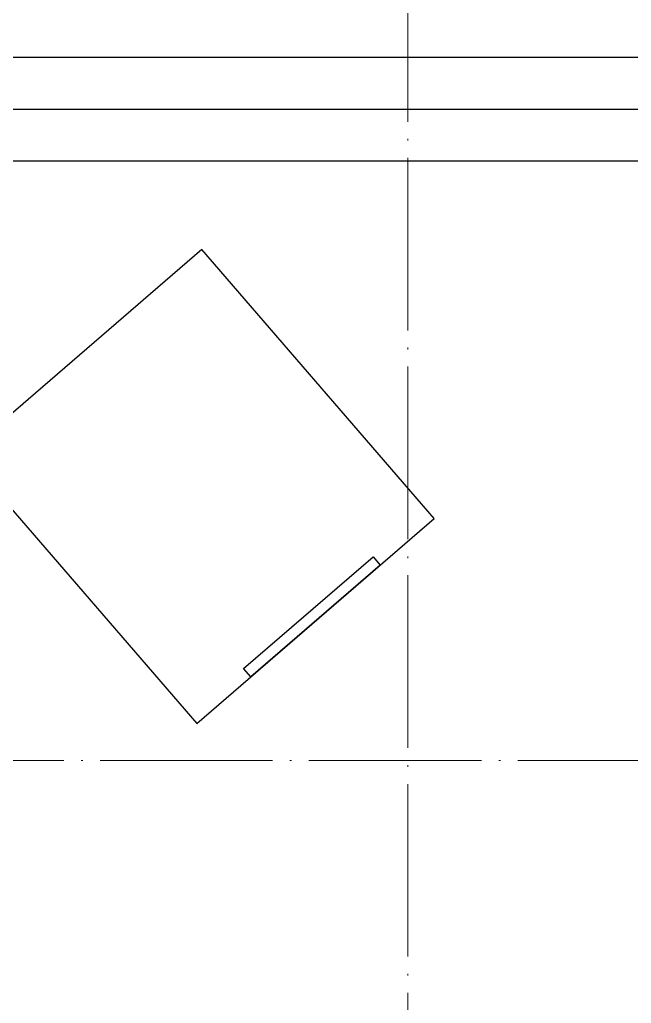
# Model space of a CAD drawing. Header units: inches. Extents: x -50945 to 250244, y -404780 to 18493.
# Drawn here: x 235245 to 236662, y -277531 to -275250 of the extents above; entities that cross this region are included whole.
import ezdxf

# ---------------------------------------------------------------- set-up
doc = ezdxf.new("R2010")
doc.units = ezdxf.units.IN
doc.header["$MEASUREMENT"] = 0
doc.linetypes.add('DOTE', pattern=[2.42, 2, -0.2, 0.02, -0.2])
for name, color, linetype in [('D-ARCHI', 250, 'Continuous'), ('IBS-003-建筑窗框', 3, 'Continuous'), ('IBS-63-原建筑窗', 63, 'Continuous'), ('IFF-51-活动家具', 51, 'Continuous')]:
    doc.layers.add(name, color=color, linetype=linetype)

msp = doc.modelspace()

# ---------------------------------------------------------------- linework, layer by layer
at = {"layer": 'D-ARCHI', "color": 251, "linetype": 'DOTE', "lineweight": 5, "ltscale": 200}
for p, q in [((236144.94, -287586.95), (236144.94, -272638.38)), ((243575.24, -275458.38), (223247.98, -275458.38)), ((243575.24, -276968.62), (223235.24, -276968.62))]:
    msp.add_line(p, q, dxfattribs=at)
at = {"layer": 'IBS-003-建筑窗框', "color": 251, "ltscale": 10}
for p, q in [((238055.24, -275338.38), (232515.24, -275338.38)), ((237825.24, -275578.38), (232755.24, -275578.38))]:
    msp.add_line(p, q, dxfattribs=at)
at = {"layer": 'IBS-63-原建筑窗'}
msp.add_line((237945.24, -275458.38), (232635.24, -275458.38), dxfattribs=at)
at = {"layer": 'IFF-51-活动家具'}
for points in [[(235116.69, -276258.92), (235655.4, -276882.6), (236205.71, -276407.26), (235667, -275783.58)], [(236064.09, -276495.83), (236080.79, -276515.17), (235780.32, -276774.7), (235763.62, -276755.36)]]:
    msp.add_lwpolyline(points, close=True, dxfattribs=at)

doc.saveas('drawing.dxf')
